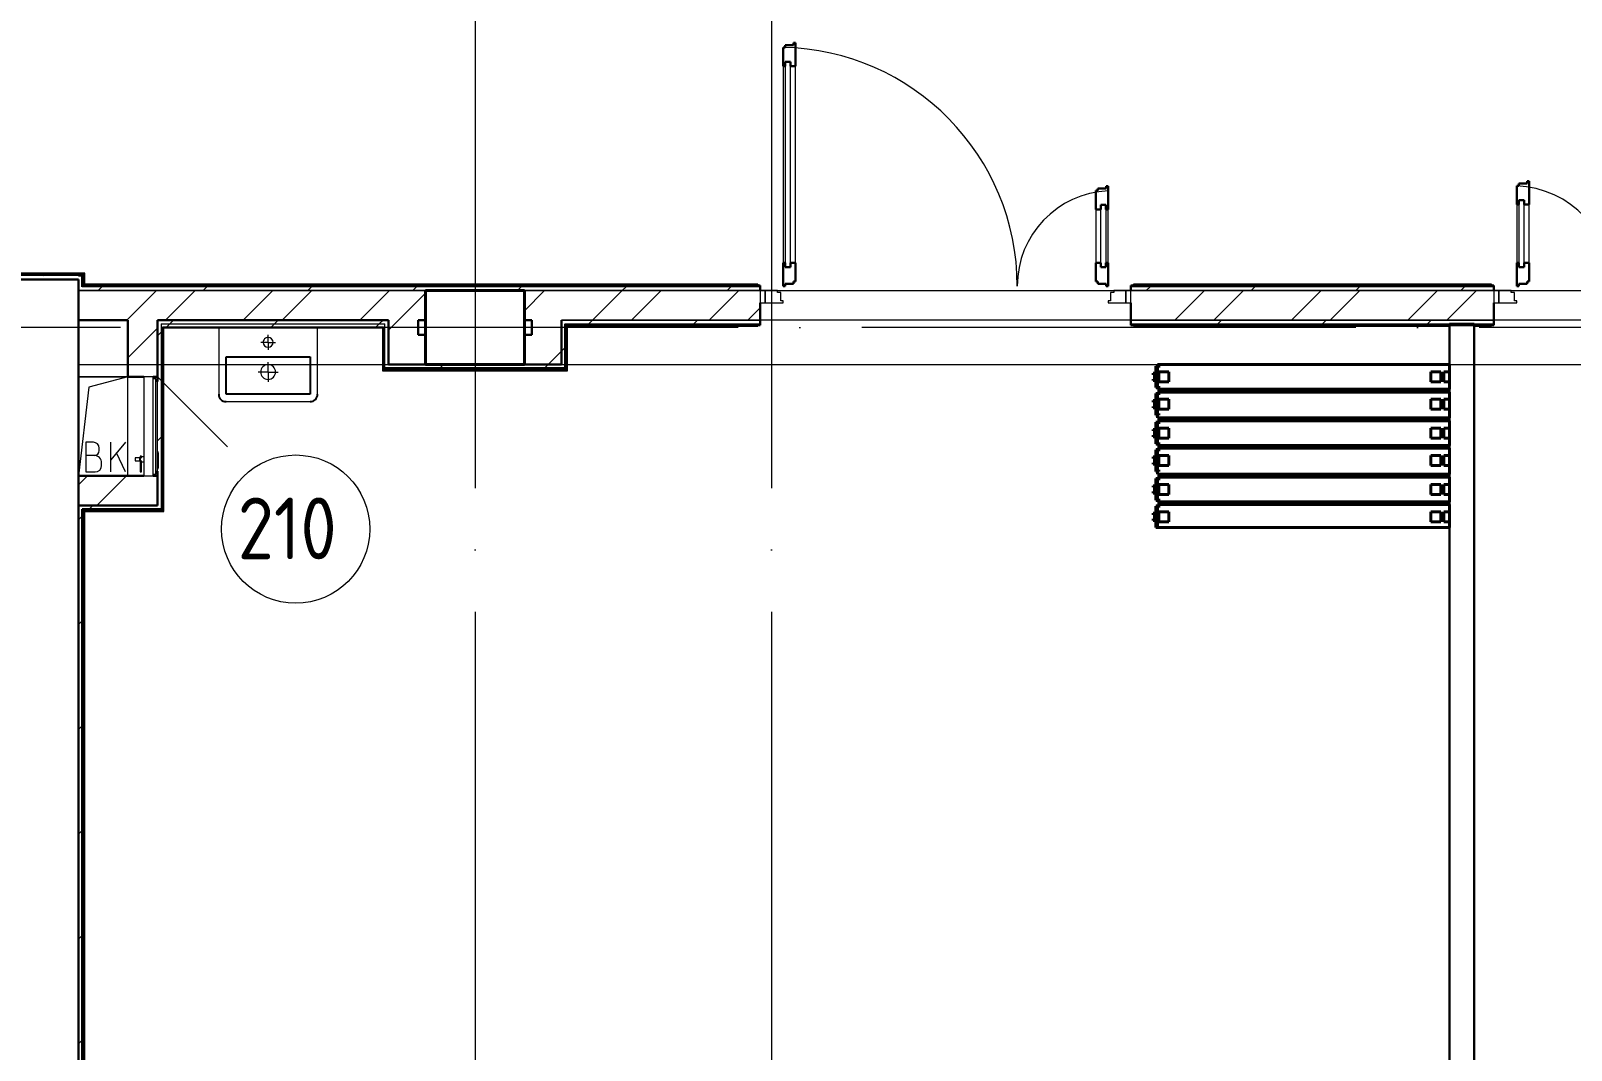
# Model space of a CAD drawing. Header units: millimetres. Extents: x -695119 to 412940, y -249585 to 622758.
# Drawn here: x 279193 to 285428, y 63537 to 67663 of the extents above; entities that cross this region are included whole.
import ezdxf

# ---------------------------------------------------------------- set-up
doc = ezdxf.new("R2010")
doc.units = ezdxf.units.MM
doc.linetypes.add('ADSK_Линия сетки', pattern=[25, 20, -2.5, 0, -2.5])
doc.linetypes.add('ADSK_Сверху', pattern=[450, 300, -150])
for name, color, linetype, lineweight in [('Двери', 8, 'Continuous', 9), ('Линии', 7, 'Continuous', 9), ('Марки помещений', 8, 'Continuous', 20), ('Несущие колонны', 252, 'Continuous', 18), ('Обобщенные модели', 8, 'Continuous', 18), ('Оборудование', 8, 'Continuous', 18), ('Ограждение', 8, 'Continuous', 9), ('Оси', 252, 'Continuous', 9), ('Перекрытие', 252, 'Continuous', 18), ('Стены внутренние', 252, 'Continuous', 18), ('Стены наружные', 252, 'Continuous', 18), ('Стены штриховка', 7, 'Continuous', 9)]:
    doc.layers.add(name, color=color, linetype=linetype, lineweight=lineweight)
doc.layers.add('Двери открывание', color=7, linetype='Continuous', lineweight=9, true_color=0xc0c0c0)
doc.layers.add('Узлы', color=7, linetype='Continuous')
doc.styles.add('GOST Common_2', font='', dxfattribs={"width": 0.9, "height": 250})
doc.styles.get('GOST Common_2').set_extended_font_data('GOST type B')

# ---------------------------------------------------------------- blocks, each defined once
blk = doc.blocks.new('план 2 этажа')
at = {"color": 251, "lineweight": 18, "true_color": 0x636466}
for p, q in [((279585.8, 66261.6), (279385.8, 66261.6)), ((279585.8, 66261.6), (279385.8, 66261.6)), ((279585.8, 66261.6), (279427.5, 66220.1)), ((279427.5, 66220.1), (279385.8, 65861.6)), ((279446, 65997.1), (279416, 65997.1)), ((279416, 65997.1), (279416, 65877.1)), ((279469.3, 65963.7), (279469.3, 65973.7)), ((279576, 65997.1), (279516, 65925.6)), ((279516, 65877.1), (279516, 65997.1)), ((279449.3, 65943.7), (279416, 65943.7)), ((279479.3, 65903.7), (279479.3, 65913.7)), ((279576, 65877.1), (279540, 65954.2)), ((279416, 65877.1), (279452.6, 65877.1))]:
    blk.add_line(p, q, dxfattribs=at)
for centre, radius, start, end in [((279446, 65973.7), 23.3, 0, 90), ((279449.3, 65963.7), 20, 270, 0), ((279449.3, 65913.7), 30, 0, 90), ((279452.6, 65903.7), 26.7, 270, 0)]:
    blk.add_arc(centre, radius, start, end, dxfattribs=at)
at = {"layer": 'Двери', "color": 251, "lineweight": 30, "true_color": 0x636466}
for p, q in [((282245.8, 67595.6), (282237.8, 67595.6)), ((282237.8, 67595.6), (282237.8, 67519.6)), ((282279.8, 67604.6), (282245.8, 67604.6)), ((282245.8, 67604.6), (282245.8, 67595.6)), ((282287.8, 67613.6), (282279.8, 67613.6)), ((282279.8, 67613.6), (282279.8, 67604.6)), ((282287.8, 67519.6), (282287.8, 67613.6)), ((282246.8, 67537.6), (282246.8, 67519.6)), ((282267.8, 67537.6), (282246.8, 67537.6)), ((282267.8, 67519.6), (282267.8, 67537.6)), ((282246.8, 67519.6), (282237.8, 67519.6)), ((282287.8, 67519.6), (282267.8, 67519.6)), ((285215.8, 67035.6), (285207.8, 67035.6)), ((285207.8, 67035.6), (285207.8, 66959.6)), ((285249.8, 67044.6), (285215.8, 67044.6)), ((285215.8, 67044.6), (285215.8, 67035.6)), ((285257.8, 67053.6), (285249.8, 67053.6)), ((285249.8, 67053.6), (285249.8, 67044.6)), ((285257.8, 66959.6), (285257.8, 67053.6)), ((283511.8, 67015.6), (283503.8, 67015.6)), ((283503.8, 67015.6), (283503.8, 66939.6)), ((283545.8, 67024.6), (283511.8, 67024.6)), ((283511.8, 67024.6), (283511.8, 67015.6)), ((283553.8, 67033.6), (283545.8, 67033.6)), ((283545.8, 67033.6), (283545.8, 67024.6)), ((283553.8, 66939.6), (283553.8, 67033.6)), ((285216.8, 66977.6), (285216.8, 66959.6)), ((285237.8, 66977.6), (285216.8, 66977.6)), ((285237.8, 66959.6), (285237.8, 66977.6)), ((283503.8, 66939.6), (283523.8, 66939.6)), ((283523.8, 66939.6), (283523.8, 66957.6)), ((283523.8, 66957.6), (283544.8, 66957.6)), ((283544.8, 66957.6), (283544.8, 66939.6)), ((283544.8, 66939.6), (283553.8, 66939.6)), ((285216.8, 66959.6), (285207.8, 66959.6)), ((285257.8, 66959.6), (285237.8, 66959.6)), ((282237.8, 66723.6), (282237.8, 66629.6)), ((282246.8, 66723.6), (282237.8, 66723.6)), ((282246.8, 66705.6), (282246.8, 66723.6)), ((282267.8, 66723.6), (282267.8, 66705.6)), ((282287.8, 66723.6), (282267.8, 66723.6)), ((282287.8, 66647.6), (282287.8, 66723.6)), ((283503.8, 66723.6), (283503.8, 66647.6)), ((283503.8, 66723.6), (283523.8, 66723.6)), ((283523.8, 66723.6), (283523.8, 66705.6)), ((283544.8, 66723.6), (283553.8, 66723.6)), ((283544.8, 66705.6), (283544.8, 66723.6)), ((283553.8, 66629.6), (283553.8, 66723.6)), ((285207.8, 66723.6), (285207.8, 66629.6)), ((285216.8, 66723.6), (285207.8, 66723.6)), ((285216.8, 66705.6), (285216.8, 66723.6)), ((285237.8, 66723.6), (285237.8, 66705.6)), ((285257.8, 66723.6), (285237.8, 66723.6)), ((285257.8, 66647.6), (285257.8, 66723.6)), ((282267.8, 66705.6), (282246.8, 66705.6)), ((283523.8, 66705.6), (283544.8, 66705.6)), ((285237.8, 66705.6), (285216.8, 66705.6)), ((282237.8, 66629.6), (282245.8, 66629.6)), ((282245.8, 66629.6), (282245.8, 66638.6)), ((282245.8, 66638.6), (282279.8, 66638.6)), ((282279.8, 66638.6), (282279.8, 66647.6)), ((282279.8, 66647.6), (282287.8, 66647.6)), ((283503.8, 66647.6), (283511.8, 66647.6)), ((283511.8, 66647.6), (283511.8, 66638.6)), ((283511.8, 66638.6), (283545.8, 66638.6)), ((283545.8, 66638.6), (283545.8, 66629.6)), ((283545.8, 66629.6), (283553.8, 66629.6)), ((285207.8, 66629.6), (285215.8, 66629.6)), ((285215.8, 66629.6), (285215.8, 66638.6)), ((285215.8, 66638.6), (285249.8, 66638.6)), ((285249.8, 66638.6), (285249.8, 66647.6)), ((285249.8, 66647.6), (285257.8, 66647.6))]:
    blk.add_line(p, q, dxfattribs=at)
at = {"layer": 'Двери', "color": 251, "true_color": 0x636466}
for p, q in [((282246.8, 67537.6), (282246.8, 66705.6)), ((282267.8, 67537.6), (282246.8, 67537.6)), ((282267.8, 66705.6), (282267.8, 67537.6)), ((282237.8, 67519.6), (282237.8, 66723.6)), ((282287.8, 66723.6), (282287.8, 67519.6)), ((285216.8, 66977.6), (285216.8, 66705.6)), ((285237.8, 66977.6), (285216.8, 66977.6)), ((285237.8, 66705.6), (285237.8, 66977.6)), ((283503.8, 66939.6), (283503.8, 66723.6)), ((283523.8, 66705.6), (283523.8, 66957.6)), ((283523.8, 66957.6), (283544.8, 66957.6)), ((283544.8, 66957.6), (283544.8, 66705.6)), ((283553.8, 66723.6), (283553.8, 66939.6)), ((285207.8, 66959.6), (285207.8, 66723.6)), ((285257.8, 66723.6), (285257.8, 66959.6)), ((282246.8, 66705.6), (282267.8, 66705.6)), ((283544.8, 66705.6), (283523.8, 66705.6)), ((285216.8, 66705.6), (285237.8, 66705.6)), ((282145.8, 66611.6), (282145.8, 66561.6)), ((282165.8, 66611.6), (282145.8, 66611.6)), ((282165.8, 66561.6), (282165.8, 66611.6)), ((282214.8, 66611.6), (282165.8, 66611.6)), ((282165.8, 66611.6), (282165.8, 66561.6)), ((282214.8, 66603.6), (282214.8, 66611.6)), ((282228.8, 66603.6), (282214.8, 66603.6)), ((282228.8, 66569.6), (282228.8, 66603.6)), ((283576.8, 66603.6), (283562.8, 66603.6)), ((283562.8, 66603.6), (283562.8, 66569.6)), ((283576.8, 66611.6), (283576.8, 66603.6)), ((283625.8, 66611.6), (283576.8, 66611.6)), ((283645.8, 66611.6), (283625.8, 66611.6)), ((283625.8, 66611.6), (283625.8, 66561.6)), ((283625.8, 66561.6), (283625.8, 66611.6)), ((283645.8, 66561.6), (283645.8, 66611.6)), ((285115.8, 66611.6), (285115.8, 66561.6)), ((285135.8, 66611.6), (285115.8, 66611.6)), ((285135.8, 66561.6), (285135.8, 66611.6)), ((285184.8, 66611.6), (285135.8, 66611.6)), ((285135.8, 66611.6), (285135.8, 66561.6)), ((285184.8, 66603.6), (285184.8, 66611.6)), ((285198.8, 66603.6), (285184.8, 66603.6)), ((285198.8, 66569.6), (285198.8, 66603.6)), ((282145.8, 66561.6), (282165.8, 66561.6)), ((282165.8, 66561.6), (282237.8, 66561.6)), ((282237.8, 66569.6), (282228.8, 66569.6)), ((282237.8, 66561.6), (282237.8, 66569.6)), ((283562.8, 66569.6), (283553.8, 66569.6)), ((283553.8, 66569.6), (283553.8, 66561.6)), ((283553.8, 66561.6), (283625.8, 66561.6)), ((283625.8, 66561.6), (283645.8, 66561.6)), ((285115.8, 66561.6), (285135.8, 66561.6)), ((285135.8, 66561.6), (285207.8, 66561.6)), ((285207.8, 66569.6), (285198.8, 66569.6)), ((285207.8, 66561.6), (285207.8, 66569.6))]:
    blk.add_line(p, q, dxfattribs=at)
at = {"layer": 'Двери открывание', "color": 251, "true_color": 0x636466}
for centre, radius, start, end in [((282219.8, 66629.6), 966, 0, 88.93231), ((285189.8, 66629.6), 406, 0, 87.45896), ((283571.8, 66629.6), 386, 92.67279, 180)]:
    blk.add_arc(centre, radius, start, end, dxfattribs=at)
at = {"layer": 'Линии', "color": 251, "linetype": 'ADSK_Сверху', "ltscale": 100, "true_color": 0x636466}
for p, q in [((279385.8, 66611.6), (312595.8, 66611.6)), ((279385.8, 66311.6), (312595.8, 66311.6))]:
    blk.add_line(p, q, dxfattribs=at)
at = {"layer": 'Марки помещений', "color": 251, "true_color": 0x636466}
blk.add_circle((280264.9, 65645.8), 300, dxfattribs=at)
at = {"layer": 'Несущие колонны', "color": 251, "lineweight": 40, "true_color": 0x636466}
for p, q in [((280790.8, 66611.6), (281190.8, 66611.6)), ((280790.8, 66311.6), (280790.8, 66611.6)), ((281190.8, 66611.6), (280790.8, 66611.6)), ((281190.8, 66611.6), (281190.8, 66311.6)), ((280790.8, 66491.6), (280790.8, 66311.6)), ((281190.8, 66311.6), (281190.8, 66491.6)), ((281190.8, 66311.6), (280790.8, 66311.6)), ((280790.8, 66311.6), (281190.8, 66311.6))]:
    blk.add_line(p, q, dxfattribs=at)
at = {"layer": 'Несущие колонны', "color": 251, "true_color": 0x636466}
for p, q in [((280790.8, 66611.6), (280790.8, 66491.6)), ((281190.8, 66491.6), (281190.8, 66611.6))]:
    blk.add_line(p, q, dxfattribs=at)
at = {"layer": 'Обобщенные модели', "color": 251, "lineweight": 40, "true_color": 0x636466}
for p, q in [((283747.5, 66305.8), (283747.5, 66276.6)), ((283759.2, 66305.8), (283747.5, 66305.8)), ((284935.8, 66311.6), (283753.3, 66311.6)), ((283753.3, 66311.6), (283753.3, 66212.3)), ((283753.3, 66224), (283753.3, 66300)), ((283753.3, 66300), (283759.2, 66300)), ((283759.2, 66300), (283759.2, 66305.8)), ((284935.8, 66212.3), (284935.8, 66311.6)), ((283747.5, 66276.6), (283735.8, 66276.6)), ((283735.8, 66276.6), (283735.8, 66270.7)), ((283735.8, 66270.7), (283741.7, 66270.7)), ((283741.7, 66253.2), (283735.8, 66253.2)), ((283735.8, 66253.2), (283735.8, 66247.4)), ((283735.8, 66247.4), (283747.5, 66247.4)), ((283741.7, 66270.7), (283741.7, 66253.2)), ((283747.5, 66247.4), (283747.5, 66218.2)), ((283759.2, 66224), (283753.3, 66224)), ((283759.2, 66282.4), (283759.2, 66241.5)), ((283800.1, 66282.4), (283759.2, 66282.4)), ((283759.2, 66241.5), (283800.1, 66241.5)), ((283759.2, 66218.2), (283759.2, 66224)), ((283800.1, 66241.5), (283800.1, 66282.4)), ((284859.9, 66282.4), (284859.9, 66241.5)), ((284900.8, 66282.4), (284859.9, 66282.4)), ((284859.9, 66241.5), (284900.8, 66241.5)), ((284900.8, 66241.5), (284900.8, 66282.4)), ((284935.8, 66282.4), (284912.4, 66282.4)), ((284912.4, 66282.4), (284912.4, 66241.5)), ((284912.4, 66241.5), (284935.8, 66241.5)), ((284935.8, 66241.5), (284935.8, 66282.4)), ((283747.5, 66165.6), (283735.8, 66165.6)), ((283735.8, 66165.6), (283735.8, 66159.8)), ((283747.5, 66218.2), (283759.2, 66218.2)), ((283747.5, 66194.8), (283747.5, 66165.6)), ((283759.2, 66194.8), (283747.5, 66194.8)), ((283753.3, 66212.3), (284935.8, 66212.3)), ((284935.8, 66200.6), (283753.3, 66200.6)), ((283753.3, 66200.6), (283753.3, 66095.5)), ((283753.3, 66113), (283753.3, 66189)), ((283753.3, 66189), (283759.2, 66189)), ((283759.2, 66189), (283759.2, 66194.8)), ((283759.2, 66171.4), (283759.2, 66130.6)), ((283800.1, 66171.4), (283759.2, 66171.4)), ((283800.1, 66130.6), (283800.1, 66171.4)), ((284859.9, 66171.4), (284859.9, 66130.6)), ((284900.8, 66171.4), (284859.9, 66171.4)), ((284900.8, 66130.6), (284900.8, 66171.4)), ((284935.8, 66171.4), (284912.4, 66171.4)), ((284912.4, 66171.4), (284912.4, 66130.6)), ((284935.8, 66095.5), (284935.8, 66200.6)), ((284935.8, 66130.6), (284935.8, 66171.4)), ((283735.8, 66159.8), (283741.7, 66159.8)), ((283741.7, 66142.2), (283735.8, 66142.2)), ((283735.8, 66142.2), (283735.8, 66136.4)), ((283735.8, 66136.4), (283747.5, 66136.4)), ((283741.7, 66159.8), (283741.7, 66142.2)), ((283747.5, 66136.4), (283747.5, 66107.2)), ((283747.5, 66107.2), (283759.2, 66107.2)), ((283759.2, 66113), (283753.3, 66113)), ((283759.2, 66130.6), (283800.1, 66130.6)), ((283759.2, 66107.2), (283759.2, 66113)), ((284859.9, 66130.6), (284900.8, 66130.6)), ((284912.4, 66130.6), (284935.8, 66130.6)), ((283747.5, 66048.8), (283735.8, 66048.8)), ((283735.8, 66048.8), (283735.8, 66042.9)), ((283735.8, 66042.9), (283741.7, 66042.9)), ((283741.7, 66042.9), (283741.7, 66025.4)), ((283747.5, 66078), (283747.5, 66048.8)), ((283759.2, 66078), (283747.5, 66078)), ((283753.3, 66095.5), (284935.8, 66095.5)), ((284935.8, 66083.8), (283753.3, 66083.8)), ((283753.3, 66083.8), (283753.3, 65984.5)), ((283753.3, 65996.2), (283753.3, 66072.1)), ((283753.3, 66072.1), (283759.2, 66072.1)), ((283759.2, 66072.1), (283759.2, 66078)), ((283759.2, 66054.6), (283759.2, 66013.7)), ((283800.1, 66054.6), (283759.2, 66054.6)), ((283800.1, 66013.7), (283800.1, 66054.6)), ((284859.9, 66054.6), (284859.9, 66013.7)), ((284900.8, 66054.6), (284859.9, 66054.6)), ((284900.8, 66013.7), (284900.8, 66054.6)), ((284935.8, 66054.6), (284912.4, 66054.6)), ((284912.4, 66054.6), (284912.4, 66013.7)), ((284935.8, 65984.5), (284935.8, 66083.8)), ((284935.8, 66013.7), (284935.8, 66054.6)), ((283741.7, 66025.4), (283735.8, 66025.4)), ((283735.8, 66025.4), (283735.8, 66019.6)), ((283735.8, 66019.6), (283747.5, 66019.6)), ((283747.5, 66019.6), (283747.5, 65990.4)), ((283747.5, 65990.4), (283759.2, 65990.4)), ((283759.2, 65996.2), (283753.3, 65996.2)), ((283753.3, 65984.5), (284935.8, 65984.5)), ((283759.2, 66013.7), (283800.1, 66013.7)), ((283759.2, 65990.4), (283759.2, 65996.2)), ((284859.9, 66013.7), (284900.8, 66013.7)), ((284912.4, 66013.7), (284935.8, 66013.7)), ((283747.5, 65937.8), (283735.8, 65937.8)), ((283735.8, 65937.8), (283735.8, 65931.9)), ((283735.8, 65931.9), (283741.7, 65931.9)), ((283741.7, 65914.4), (283735.8, 65914.4)), ((283735.8, 65914.4), (283735.8, 65908.6)), ((283741.7, 65931.9), (283741.7, 65914.4)), ((283747.5, 65967), (283747.5, 65937.8)), ((283759.2, 65967), (283747.5, 65967)), ((284935.8, 65972.8), (283753.3, 65972.8)), ((283753.3, 65972.8), (283753.3, 65867.7)), ((283753.3, 65885.2), (283753.3, 65961.1)), ((283753.3, 65961.1), (283759.2, 65961.1)), ((283759.2, 65961.1), (283759.2, 65967)), ((283759.2, 65943.6), (283759.2, 65902.7)), ((283800.1, 65943.6), (283759.2, 65943.6)), ((283800.1, 65902.7), (283800.1, 65943.6)), ((284859.9, 65943.6), (284859.9, 65902.7)), ((284900.8, 65943.6), (284859.9, 65943.6)), ((284900.8, 65902.7), (284900.8, 65943.6)), ((284935.8, 65943.6), (284912.4, 65943.6)), ((284912.4, 65943.6), (284912.4, 65902.7)), ((284935.8, 65867.7), (284935.8, 65972.8)), ((284935.8, 65902.7), (284935.8, 65943.6)), ((283735.8, 65908.6), (283747.5, 65908.6)), ((283747.5, 65908.6), (283747.5, 65879.4)), ((283747.5, 65879.4), (283759.2, 65879.4)), ((283747.5, 65850.2), (283747.5, 65821)), ((283759.2, 65850.2), (283747.5, 65850.2)), ((283759.2, 65885.2), (283753.3, 65885.2)), ((283753.3, 65867.7), (284935.8, 65867.7)), ((284935.8, 65856), (283753.3, 65856)), ((283753.3, 65856), (283753.3, 65756.7)), ((283759.2, 65902.7), (283800.1, 65902.7)), ((283759.2, 65879.4), (283759.2, 65885.2)), ((283759.2, 65844.3), (283759.2, 65850.2)), ((284859.9, 65902.7), (284900.8, 65902.7)), ((284912.4, 65902.7), (284935.8, 65902.7)), ((284935.8, 65756.7), (284935.8, 65856)), ((283747.5, 65821), (283735.8, 65821)), ((283735.8, 65821), (283735.8, 65815.1)), ((283735.8, 65815.1), (283741.7, 65815.1)), ((283741.7, 65797.6), (283735.8, 65797.6)), ((283735.8, 65797.6), (283735.8, 65791.7)), ((283735.8, 65791.7), (283747.5, 65791.7)), ((283741.7, 65815.1), (283741.7, 65797.6)), ((283747.5, 65791.7), (283747.5, 65762.5)), ((283753.3, 65768.4), (283753.3, 65844.3)), ((283753.3, 65844.3), (283759.2, 65844.3)), ((283759.2, 65826.8), (283759.2, 65785.9)), ((283800.1, 65826.8), (283759.2, 65826.8)), ((283800.1, 65785.9), (283800.1, 65826.8)), ((284859.9, 65826.8), (284859.9, 65785.9)), ((284900.8, 65826.8), (284859.9, 65826.8)), ((284900.8, 65785.9), (284900.8, 65826.8)), ((284935.8, 65826.8), (284912.4, 65826.8)), ((284912.4, 65826.8), (284912.4, 65785.9)), ((284935.8, 65785.9), (284935.8, 65826.8)), ((283747.5, 65762.5), (283759.2, 65762.5)), ((283747.5, 65739.2), (283747.5, 65710)), ((283759.2, 65739.2), (283747.5, 65739.2)), ((283759.2, 65768.4), (283753.3, 65768.4)), ((283753.3, 65756.7), (284935.8, 65756.7)), ((284935.8, 65745), (283753.3, 65745)), ((283753.3, 65745), (283753.3, 65651.6)), ((283753.3, 65657.4), (283753.3, 65733.3)), ((283753.3, 65733.3), (283759.2, 65733.3)), ((283759.2, 65785.9), (283800.1, 65785.9)), ((283759.2, 65762.5), (283759.2, 65768.4)), ((283759.2, 65733.3), (283759.2, 65739.2)), ((284859.9, 65785.9), (284900.8, 65785.9)), ((284912.4, 65785.9), (284935.8, 65785.9)), ((284935.8, 65651.6), (284935.8, 65745)), ((283747.5, 65710), (283735.8, 65710)), ((283735.8, 65710), (283735.8, 65704.1)), ((283735.8, 65704.1), (283741.7, 65704.1)), ((283741.7, 65686.6), (283735.8, 65686.6)), ((283735.8, 65686.6), (283735.8, 65680.8)), ((283735.8, 65680.8), (283747.5, 65680.8)), ((283741.7, 65704.1), (283741.7, 65686.6)), ((283747.5, 65680.8), (283747.5, 65651.6)), ((283759.2, 65715.8), (283759.2, 65674.9)), ((283800.1, 65715.8), (283759.2, 65715.8)), ((283759.2, 65674.9), (283800.1, 65674.9)), ((283800.1, 65674.9), (283800.1, 65715.8)), ((284859.9, 65715.8), (284859.9, 65674.9)), ((284900.8, 65715.8), (284859.9, 65715.8)), ((284859.9, 65674.9), (284900.8, 65674.9)), ((284900.8, 65674.9), (284900.8, 65715.8)), ((284935.8, 65715.8), (284912.4, 65715.8)), ((284912.4, 65715.8), (284912.4, 65674.9)), ((284912.4, 65674.9), (284935.8, 65674.9)), ((284935.8, 65674.9), (284935.8, 65715.8)), ((283747.5, 65651.6), (283759.2, 65651.6)), ((283759.2, 65657.4), (283753.3, 65657.4)), ((283753.3, 65651.6), (284935.8, 65651.6)), ((283759.2, 65651.6), (283759.2, 65657.4))]:
    blk.add_line(p, q, dxfattribs=at)
at = {"layer": 'Оборудование', "color": 251, "true_color": 0x636466}
for p, q in [((279687.2, 66261.6), (279650.8, 66261.6)), ((279650.8, 66261.6), (279650.8, 65861.6)), ((279688.1, 65862.5), (279688.1, 66260.7)), ((279697.9, 66254.6), (279688.1, 66254.6)), ((279698.8, 65869.6), (279698.8, 66253.7)), ((279705.8, 66242.6), (279700.3, 66242.6)), ((279705.8, 66261.6), (279988.7, 65978.8)), ((279705.8, 65880.6), (279705.8, 66242.6)), ((279633, 65934.3), (279615.5, 65934.3)), ((279615.5, 65934.3), (279615.5, 65922)), ((279615.5, 65922), (279633, 65922)), ((279634.9, 65936.2), (279633, 65934.3)), ((279633, 65934.3), (279633, 65922)), ((279633, 65922), (279634.9, 65920.1)), ((279650.8, 65937.8), (279634.9, 65937.8)), ((279634.9, 65937.8), (279634.9, 65918.5)), ((279634.9, 65918.5), (279650.8, 65918.5)), ((279640.4, 65941.2), (279635.4, 65941.2)), ((279635.4, 65941.2), (279635.4, 65933)), ((279635.4, 65923.3), (279635.4, 65877.5)), ((279640.4, 65933), (279640.4, 65941.2)), ((279640.4, 65877.5), (279640.4, 65923.3)), ((279707.8, 65958.1), (279705.8, 65958.1)), ((279707.8, 65954.1), (279707.8, 65958.1)), ((279707.8, 65954.1), (279707.8, 65893.6)), ((279635.4, 65877.5), (279640.4, 65877.5)), ((279650.8, 65861.6), (279687.2, 65861.6)), ((279688.1, 65868.6), (279697.9, 65868.6)), ((279700.3, 65880.6), (279705.8, 65880.6)), ((279705.8, 65889.6), (279707.8, 65889.6)), ((279707.8, 65889.6), (279707.8, 65893.6))]:
    blk.add_line(p, q, dxfattribs=at)
for points, knots in [([(279688.1, 66260.7), (279688.1, 66260.8), (279688.1, 66260.9), (279688, 66261.1), (279687.9, 66261.3), (279687.8, 66261.4), (279687.6, 66261.5), (279687.4, 66261.6), (279687.3, 66261.6), (279687.2, 66261.6)], [-1, -1, -1, -1, -0.833333, -0.75, -0.583333, -0.458333, -0.333333, -0.166667, 0, 0, 0, 0]), ([(279698.8, 66253.7), (279698.8, 66253.8), (279698.8, 66253.9), (279698.7, 66254), (279698.7, 66254.2), (279698.6, 66254.3), (279698.5, 66254.4), (279698.3, 66254.5), (279698.1, 66254.6), (279697.9, 66254.6), (279697.9, 66254.6)], [-1, -1, -1, -1, -0.833333, -0.75, -0.666667, -0.583333, -0.458333, -0.333333, -0.166667, 0, 0, 0, 0]), ([(279700.3, 66242.6), (279700.2, 66242.6), (279700, 66242.7), (279699.8, 66242.7), (279699.6, 66242.8), (279699.4, 66242.9), (279699.3, 66243.1), (279699.1, 66243.2), (279699, 66243.4), (279698.9, 66243.6), (279698.8, 66243.8), (279698.8, 66244), (279698.8, 66244.2)], [-1, -1, -1, -1, -0.833333, -0.75, -0.666667, -0.583333, -0.5, -0.416667, -0.333333, -0.25, -0.166667, 0, 0, 0, 0]), ([(279687.2, 65861.6), (279687.3, 65861.6), (279687.4, 65861.7), (279687.6, 65861.7), (279687.8, 65861.9), (279687.9, 65862), (279688, 65862.1), (279688.1, 65862.3), (279688.1, 65862.5), (279688.1, 65862.5)], [0, 0, 0, 0, 0.166667, 0.333333, 0.458333, 0.583333, 0.708333, 0.833333, 1, 1, 1, 1]), ([(279697.9, 65868.6), (279697.9, 65868.6), (279698.1, 65868.7), (279698.3, 65868.7), (279698.5, 65868.9), (279698.6, 65869), (279698.7, 65869.1), (279698.7, 65869.2), (279698.8, 65869.4), (279698.8, 65869.5), (279698.8, 65869.6)], [0, 0, 0, 0, 0.166667, 0.333333, 0.458333, 0.583333, 0.666667, 0.75, 0.833333, 1, 1, 1, 1]), ([(279698.8, 65879.1), (279698.8, 65879.2), (279698.8, 65879.4), (279698.9, 65879.7), (279699, 65879.9), (279699.1, 65880), (279699.3, 65880.2), (279699.4, 65880.3), (279699.6, 65880.4), (279699.8, 65880.5), (279700, 65880.6), (279700.2, 65880.6), (279700.3, 65880.6)], [0, 0, 0, 0, 0.166667, 0.25, 0.333333, 0.416667, 0.5, 0.583333, 0.666667, 0.75, 0.833333, 1, 1, 1, 1])]:
    blk.add_open_spline(points, degree=3, knots=knots, dxfattribs=at)
at = {"layer": 'Ограждение', "color": 251, "true_color": 0x636466}
for p, q in [((279410.8, 66681.6), (273175.8, 66681.6)), ((279410.8, 66681.6), (279405.8, 66676.6)), ((279410.8, 66636.6), (279410.8, 66681.6)), ((279410.8, 66636.6), (279405.8, 66631.6)), ((282135.8, 66636.6), (279410.8, 66636.6)), ((282135.8, 66636.6), (282135.8, 66631.6)), ((283655.8, 66631.6), (283655.8, 66636.6)), ((285105.8, 66636.6), (283655.8, 66636.6)), ((285105.8, 66636.6), (285105.8, 66631.6)), ((279730.8, 65716.6), (279730.8, 66461.6)), ((280615.8, 66461.7), (280615.8, 66286.6)), ((281365.8, 66466.6), (281360.8, 66471.6)), ((281365.8, 66286.6), (281365.8, 66466.6)), ((281365.8, 66466.6), (282135.8, 66466.6)), ((282135.8, 66471.6), (282135.8, 66466.6)), ((283655.8, 66466.6), (283655.8, 66471.7)), ((283655.8, 66466.6), (284935.8, 66466.6)), ((285035.8, 66466.6), (285105.8, 66466.6)), ((285105.8, 66471.6), (285105.8, 66466.6)), ((280620.8, 66291.6), (280615.8, 66286.6)), ((280615.8, 66286.6), (281365.8, 66286.6)), ((281365.8, 66286.6), (281360.8, 66291.6)), ((279410.8, 65716.6), (279405.8, 65721.6)), ((279410.8, 60496.6), (279410.8, 65716.6)), ((279410.8, 65716.6), (279730.8, 65716.6)), ((279730.8, 65716.6), (279725.8, 65721.6))]:
    blk.add_line(p, q, dxfattribs=at)
at = {"layer": 'Оси', "color": 251, "linetype": 'ADSK_Линия сетки', "ltscale": 100, "true_color": 0x636466}
for p, q in [((280990.8, 77811.6), (280990.8, 46685.5)), ((282190.8, 77811.6), (282190.8, 46685.5)), ((332058.1, 66461.6), (255080.8, 66461.6))]:
    blk.add_line(p, q, dxfattribs=at)
at = {"layer": 'Перекрытие', "color": 251, "ltscale": 100, "true_color": 0x636466}
for p, q in [((283645.8, 66491.6), (282145.8, 66491.6)), ((286615.8, 66491.6), (285115.8, 66491.6)), ((279385.8, 66261.6), (279585.8, 66261.6))]:
    blk.add_line(p, q, dxfattribs=at)
at = {"layer": 'Стены внутренние', "color": 251, "lineweight": 30, "true_color": 0x636466}
for p, q in [((279385.8, 66656.6), (278995.8, 66656.6)), ((279385.8, 65861.6), (279385.8, 66626.6))]:
    blk.add_line(p, q, dxfattribs=at)
at = {"layer": 'Стены наружные', "color": 251, "lineweight": 30, "true_color": 0x636466}
for p, q in [((279405.8, 66676.6), (273165.8, 66676.6)), ((279400.8, 66671.6), (279385.8, 66671.6)), ((279400.8, 66626.6), (279400.8, 66671.6)), ((279405.8, 66631.6), (279405.8, 66676.6)), ((279385.8, 66656.6), (279385.8, 66626.6)), ((282145.8, 66631.6), (279405.8, 66631.6)), ((280790.8, 66611.6), (281190.8, 66611.6)), ((282145.8, 66611.6), (282145.8, 66631.6)), ((283645.8, 66631.6), (283645.8, 66611.6)), ((285115.8, 66631.6), (283645.8, 66631.6)), ((285115.8, 66611.6), (285115.8, 66631.6)), ((282145.8, 66471.6), (282145.8, 66561.6)), ((283645.8, 66561.6), (283645.8, 66471.6)), ((285115.8, 66471.6), (285115.8, 66561.6)), ((279385.8, 66491.6), (279585.8, 66491.6)), ((279585.8, 66491.6), (279585.8, 66261.6)), ((279705.8, 66491.6), (280640.8, 66491.6)), ((280640.8, 66491.6), (279705.8, 66491.6)), ((279705.8, 66491.6), (279705.8, 66242.6)), ((280640.8, 66311.6), (280640.8, 66491.6)), ((280760.8, 66491.6), (280790.8, 66491.6)), ((280760.8, 66431.6), (280760.8, 66491.6)), ((281190.8, 66491.6), (281220.8, 66491.6)), ((281220.8, 66491.6), (281220.8, 66431.6)), ((281340.8, 66491.6), (281340.8, 66311.6)), ((281355.8, 66296.6), (281355.8, 66476.6)), ((284935.8, 66476.6), (284935.8, 60311.6)), ((285035.8, 66476.6), (284935.8, 66476.6)), ((285035.8, 60311.6), (285035.8, 66476.6)), ((279725.8, 66461.6), (280620.8, 66461.6)), ((279725.8, 65721.6), (279725.8, 66461.6)), ((280620.8, 66461.6), (280620.8, 66291.6)), ((280790.8, 66431.6), (280760.8, 66431.6)), ((280790.8, 66311.6), (280790.8, 66431.6)), ((281220.8, 66431.6), (281190.8, 66431.6)), ((281190.8, 66431.6), (281190.8, 66311.6)), ((281360.8, 66471.6), (282145.8, 66471.6)), ((281360.8, 66291.6), (281360.8, 66471.6)), ((283645.8, 66471.6), (285115.8, 66471.6)), ((280620.8, 66291.6), (281360.8, 66291.6)), ((280625.8, 66296.6), (281355.8, 66296.6)), ((280640.8, 66311.6), (281190.8, 66311.6)), ((281190.8, 66311.6), (281340.8, 66311.6)), ((279585.8, 66261.6), (279650.8, 66261.6)), ((279687.4, 66261.6), (279705.8, 66261.6)), ((279650.8, 65861.6), (279385.8, 65861.6)), ((279385.8, 65861.6), (279385.8, 60411.6)), ((279705.8, 65861.6), (279687.4, 65861.6)), ((279705.8, 65880.6), (279705.8, 65741.6)), ((279385.8, 65741.6), (279705.8, 65741.6)), ((279400.8, 60491.6), (279400.8, 65726.6)), ((279400.8, 65726.6), (279720.8, 65726.6)), ((279405.8, 60496.6), (279405.8, 65721.6)), ((279405.8, 65721.6), (279725.8, 65721.6))]:
    blk.add_line(p, q, dxfattribs=at)
at = {"layer": 'Стены наружные', "color": 251, "linetype": 'Continuous', "lineweight": 9, "true_color": 0x636466}
for p, q in [((279242.9, 66671.6), (279247.9, 66676.6)), ((279313.6, 66671.6), (279318.6, 66676.6)), ((279384.3, 66671.6), (279389.3, 66676.6)), ((279385.8, 66610.6), (279386.9, 66611.6)), ((279410, 66626.6), (279415, 66631.6)), ((279465.7, 66611.6), (279480.7, 66626.6)), ((279480.7, 66626.6), (279485.7, 66631.6)), ((279551.4, 66626.6), (279556.4, 66631.6)), ((279581.2, 66491.6), (279701.2, 66611.6)), ((279622.2, 66626.6), (279627.2, 66631.6)), ((279692.9, 66626.6), (279697.9, 66631.6)), ((279738.4, 66491.6), (279858.4, 66611.6)), ((279763.6, 66626.6), (279768.6, 66631.6)), ((279834.3, 66626.6), (279839.3, 66631.6)), ((279890, 66611.6), (279905, 66626.6)), ((279905, 66626.6), (279910, 66631.6)), ((279975.7, 66626.6), (279980.7, 66631.6)), ((280046.4, 66626.6), (280051.4, 66631.6)), ((280052.7, 66491.6), (280172.7, 66611.6)), ((280117.1, 66626.6), (280122.1, 66631.6)), ((280187.8, 66626.6), (280192.8, 66631.6)), ((280209.8, 66491.6), (280329.8, 66611.6)), ((280258.6, 66626.6), (280263.6, 66631.6)), ((280314.3, 66611.6), (280329.3, 66626.6)), ((280329.3, 66626.6), (280334.3, 66631.6)), ((280400, 66626.6), (280405, 66631.6)), ((280470.7, 66626.6), (280475.7, 66631.6)), ((280524.1, 66491.6), (280644.1, 66611.6)), ((280541.4, 66626.6), (280546.4, 66631.6)), ((280612.1, 66626.6), (280617.1, 66631.6)), ((280681.3, 66491.6), (280790.8, 66601.2)), ((280682.8, 66626.6), (280687.8, 66631.6)), ((280738.5, 66611.6), (280753.5, 66626.6)), ((280753.5, 66626.6), (280758.5, 66631.6)), ((280824.2, 66626.6), (280829.2, 66631.6)), ((280895, 66626.6), (280900, 66631.6)), ((280965.7, 66626.6), (280970.7, 66631.6)), ((281036.4, 66626.6), (281041.4, 66631.6)), ((281107.1, 66626.6), (281112.1, 66631.6)), ((281162.8, 66611.6), (281177.8, 66626.6)), ((281177.8, 66626.6), (281182.8, 66631.6)), ((281190.8, 66529.7), (281272.7, 66611.6)), ((281248.5, 66626.6), (281253.5, 66631.6)), ((281319.2, 66626.6), (281324.2, 66631.6)), ((281389.9, 66626.6), (281394.9, 66631.6)), ((281460.6, 66626.6), (281465.6, 66631.6)), ((281467.1, 66491.6), (281587.1, 66611.6)), ((281531.3, 66626.6), (281536.3, 66631.6)), ((281587.1, 66611.6), (281602.1, 66626.6)), ((281602.1, 66626.6), (281607.1, 66631.6)), ((281624.2, 66491.6), (281744.2, 66611.6)), ((281672.8, 66626.6), (281677.8, 66631.6)), ((281743.5, 66626.6), (281748.5, 66631.6)), ((281814.2, 66626.6), (281819.2, 66631.6)), ((281884.9, 66626.6), (281889.9, 66631.6)), ((281938.5, 66491.6), (282058.5, 66611.6)), ((281955.6, 66626.6), (281960.6, 66631.6)), ((282011.3, 66611.6), (282026.3, 66626.6)), ((282026.3, 66626.6), (282031.3, 66631.6)), ((282097, 66626.6), (282102, 66631.6)), ((283652.7, 66626.6), (283657.7, 66631.6)), ((283708.4, 66611.6), (283723.4, 66626.6)), ((283723.4, 66626.6), (283728.4, 66631.6)), ((283794.1, 66626.6), (283799.1, 66631.6)), ((283824.4, 66491.6), (283944.4, 66611.6)), ((283864.8, 66626.6), (283869.8, 66631.6)), ((283935.5, 66626.6), (283940.5, 66631.6)), ((283981.5, 66491.6), (284101.5, 66611.6)), ((284006.2, 66626.6), (284011.2, 66631.6)), ((284076.9, 66626.6), (284081.9, 66631.6)), ((284132.6, 66611.6), (284147.6, 66626.6)), ((284147.6, 66626.6), (284152.6, 66631.6)), ((284218.4, 66626.6), (284223.4, 66631.6)), ((284289.1, 66626.6), (284294.1, 66631.6)), ((284295.8, 66491.6), (284415.8, 66611.6)), ((284359.8, 66626.6), (284364.8, 66631.6)), ((284430.5, 66626.6), (284435.5, 66631.6)), ((284453, 66491.6), (284573, 66611.6)), ((284501.2, 66626.6), (284506.2, 66631.6)), ((284556.9, 66611.6), (284571.9, 66626.6)), ((284571.9, 66626.6), (284576.9, 66631.6)), ((284642.6, 66626.6), (284647.6, 66631.6)), ((284713.3, 66626.6), (284718.3, 66631.6)), ((284767.3, 66491.6), (284887.3, 66611.6)), ((284784, 66626.6), (284789, 66631.6)), ((284854.8, 66626.6), (284859.8, 66631.6)), ((284924.5, 66491.6), (285044.5, 66611.6)), ((284925.5, 66626.6), (284930.5, 66631.6)), ((284981.2, 66611.6), (284996.2, 66626.6)), ((284996.2, 66626.6), (285001.2, 66631.6)), ((285066.9, 66626.6), (285071.9, 66631.6)), ((282095.7, 66491.6), (282145.8, 66541.8)), ((279740, 66461.6), (279755, 66476.6)), ((279755, 66476.6), (279770, 66491.6)), ((280164.3, 66461.6), (280179.3, 66476.6)), ((280179.3, 66476.6), (280194.3, 66491.6)), ((280588.5, 66461.6), (280603.5, 66476.6)), ((280603.5, 66476.6), (280618.5, 66491.6)), ((280640.8, 66451.2), (280681.3, 66491.6)), ((281376.3, 66471.6), (281381.3, 66476.6)), ((281447.1, 66471.6), (281452.1, 66476.6)), ((281452.1, 66476.6), (281467.1, 66491.6)), ((281517.8, 66471.6), (281522.8, 66476.6)), ((281588.5, 66471.6), (281593.5, 66476.6)), ((281659.2, 66471.6), (281664.2, 66476.6)), ((281729.9, 66471.6), (281734.9, 66476.6)), ((281800.6, 66471.6), (281805.6, 66476.6)), ((281871.3, 66471.6), (281876.3, 66476.6)), ((281876.3, 66476.6), (281891.3, 66491.6)), ((281942, 66471.6), (281947, 66476.6)), ((282012.7, 66471.6), (282017.7, 66476.6)), ((282083.5, 66471.6), (282088.5, 66476.6)), ((283709.8, 66471.6), (283714.8, 66476.6)), ((283780.5, 66471.6), (283785.5, 66476.6)), ((283851.2, 66471.6), (283856.2, 66476.6)), ((283921.9, 66471.6), (283926.9, 66476.6)), ((283992.6, 66471.6), (283997.6, 66476.6)), ((283997.6, 66476.6), (284012.6, 66491.6)), ((284063.4, 66471.6), (284068.4, 66476.6)), ((284134.1, 66471.6), (284139.1, 66476.6)), ((284204.8, 66471.6), (284209.8, 66476.6)), ((284275.5, 66471.6), (284280.5, 66476.6)), ((284346.2, 66471.6), (284351.2, 66476.6)), ((284416.9, 66471.6), (284421.9, 66476.6)), ((284421.9, 66476.6), (284436.9, 66491.6)), ((284487.6, 66471.6), (284492.6, 66476.6)), ((284558.3, 66471.6), (284563.3, 66476.6)), ((284629, 66471.6), (284634, 66476.6)), ((284699.8, 66471.6), (284704.8, 66476.6)), ((284770.5, 66471.6), (284775.5, 66476.6)), ((284841.2, 66471.6), (284846.2, 66476.6)), ((284846.2, 66476.6), (284861.2, 66491.6)), ((284911.9, 66471.6), (284916.9, 66476.6)), ((284982.6, 66471.6), (284987.6, 66476.6)), ((285053.3, 66471.6), (285058.3, 66476.6)), ((279585.8, 66339.1), (279705.8, 66459.1)), ((279705.8, 66427.4), (279720.8, 66442.4)), ((279720.8, 66442.4), (279725.8, 66447.4)), ((280620.8, 66423.2), (280625.8, 66428.2)), ((281355.8, 66451.1), (281360.8, 66456.1)), ((279720.8, 66371.7), (279725.8, 66376.7)), ((280620.8, 66352.5), (280625.8, 66357.5)), ((281287.1, 66311.6), (281340.8, 66365.4)), ((281340.8, 66365.4), (281355.8, 66380.4)), ((281355.8, 66380.4), (281360.8, 66385.4)), ((279720.8, 66301), (279725.8, 66306)), ((280630.7, 66291.6), (280635.7, 66296.6)), ((280701.4, 66291.6), (280706.4, 66296.6)), ((280772.1, 66291.6), (280777.1, 66296.6)), ((280842.8, 66291.6), (280847.8, 66296.6)), ((280847.8, 66296.6), (280862.8, 66311.6)), ((280913.5, 66291.6), (280918.5, 66296.6)), ((280984.2, 66291.6), (280989.2, 66296.6)), ((281054.9, 66291.6), (281059.9, 66296.6)), ((281125.6, 66291.6), (281130.6, 66296.6)), ((281196.3, 66291.6), (281201.3, 66296.6)), ((281267.1, 66291.6), (281272.1, 66296.6)), ((281272.1, 66296.6), (281287.1, 66311.6)), ((281337.8, 66291.6), (281342.8, 66296.6)), ((281355.8, 66309.7), (281360.8, 66314.7)), ((279720.8, 66230.3), (279725.8, 66235.3)), ((279720.8, 66159.6), (279725.8, 66164.6)), ((279720.8, 66088.9), (279725.8, 66093.9)), ((279705.8, 66003.2), (279720.8, 66018.2)), ((279720.8, 66018.2), (279725.8, 66023.2)), ((279720.8, 65947.5), (279725.8, 65952.5)), ((279385.8, 65824.8), (279422.7, 65861.6)), ((279459.8, 65741.6), (279579.8, 65861.6)), ((279720.8, 65876.8), (279725.8, 65881.8)), ((279720.8, 65806.1), (279725.8, 65811.1)), ((279424.3, 65721.6), (279429.3, 65726.6)), ((279429.3, 65726.6), (279444.3, 65741.6)), ((279495, 65721.6), (279500, 65726.6)), ((279565.7, 65721.6), (279570.7, 65726.6)), ((279636.4, 65721.6), (279641.4, 65726.6)), ((279707.1, 65721.6), (279712.1, 65726.6)), ((279720.8, 65735.3), (279725.8, 65740.3)), ((279385.8, 65683.2), (279400.8, 65698.2)), ((279400.8, 65698.2), (279405.8, 65703.2)), ((279400.8, 65627.5), (279405.8, 65632.5)), ((279400.8, 65556.8), (279405.8, 65561.8)), ((279400.8, 65486.1), (279405.8, 65491.1)), ((279400.8, 65415.3), (279405.8, 65420.3)), ((279400.8, 65344.6), (279405.8, 65349.6)), ((279385.8, 65258.9), (279400.8, 65273.9)), ((279400.8, 65273.9), (279405.8, 65278.9)), ((279400.8, 65203.2), (279405.8, 65208.2)), ((279400.8, 65132.5), (279405.8, 65137.5)), ((279400.8, 65061.8), (279405.8, 65066.8)), ((279400.8, 64991.1), (279405.8, 64996.1)), ((279400.8, 64920.4), (279405.8, 64925.4)), ((279400.8, 64849.7), (279405.8, 64854.7)), ((279385.8, 64834.7), (279400.8, 64849.7)), ((279400.8, 64778.9), (279405.8, 64783.9)), ((279400.8, 64708.2), (279405.8, 64713.2)), ((279400.8, 64637.5), (279405.8, 64642.5)), ((279400.8, 64566.8), (279405.8, 64571.8)), ((279400.8, 64496.1), (279405.8, 64501.1)), ((279385.8, 64410.4), (279400.8, 64425.4)), ((279400.8, 64425.4), (279405.8, 64430.4)), ((279400.8, 64354.7), (279405.8, 64359.7)), ((279400.8, 64284), (279405.8, 64289)), ((279400.8, 64213.3), (279405.8, 64218.3)), ((279400.8, 64142.5), (279405.8, 64147.5)), ((279400.8, 64071.8), (279405.8, 64076.8)), ((279385.8, 63986.1), (279400.8, 64001.1)), ((279400.8, 64001.1), (279405.8, 64006.1)), ((279400.8, 63930.4), (279405.8, 63935.4)), ((279400.8, 63859.7), (279405.8, 63864.7)), ((279400.8, 63789), (279405.8, 63794)), ((279400.8, 63718.3), (279405.8, 63723.3)), ((279400.8, 63647.6), (279405.8, 63652.6)), ((279385.8, 63561.9), (279400.8, 63576.9)), ((279400.8, 63576.9), (279405.8, 63581.9))]:
    blk.add_line(p, q, dxfattribs=at)
at = {"layer": 'Стены наружные', "color": 251, "true_color": 0x636466}
for p, q in [((280790.8, 66491.6), (280790.8, 66611.6)), ((281190.8, 66611.6), (281190.8, 66491.6)), ((282214.8, 66611.6), (283576.8, 66611.6)), ((285184.8, 66611.6), (286546.8, 66611.6)), ((283645.8, 66491.6), (282145.8, 66491.6)), ((286615.8, 66491.6), (285115.8, 66491.6)), ((279585.8, 65861.6), (279585.8, 66261.6))]:
    blk.add_line(p, q, dxfattribs=at)
at = {"layer": 'Стены штриховка', "color": 251, "true_color": 0x636466}
for p, q in [((279385.8, 66671.6), (273165.8, 66671.6)), ((280790.8, 66611.6), (279385.8, 66611.6)), ((282145.8, 66626.6), (279400.8, 66626.6)), ((282145.8, 66611.6), (281190.8, 66611.6)), ((285115.8, 66626.6), (283645.8, 66626.6)), ((285115.8, 66611.6), (283645.8, 66611.6)), ((279720.8, 66476.6), (280625.8, 66476.6)), ((279720.8, 66476.6), (279720.8, 65726.6)), ((280625.8, 66296.6), (280625.8, 66476.6)), ((281340.8, 66491.6), (282145.8, 66491.6)), ((282145.8, 66491.6), (281340.8, 66491.6)), ((281355.8, 66476.6), (282145.8, 66476.6)), ((283645.8, 66491.6), (285115.8, 66491.6)), ((285115.8, 66491.6), (283645.8, 66491.6)), ((283645.8, 66476.6), (285115.8, 66476.6)), ((279720.8, 66461.6), (279725.8, 66461.6)), ((280620.8, 66461.6), (280625.8, 66461.6))]:
    blk.add_line(p, q, dxfattribs=at)
at = {"layer": 'Узлы', "color": 251, "lineweight": 9, "true_color": 0x636466}
for p, q in [((279953.3, 66461.6), (279953.3, 66191.6)), ((280153.3, 66401.6), (280153.3, 66431.6)), ((280353.3, 66191.6), (280353.3, 66461.6)), ((280153.3, 66401.6), (280123.3, 66401.6)), ((280153.3, 66401.6), (280153.3, 66371.6)), ((280153.3, 66401.6), (280183.3, 66401.6)), ((280153.3, 66281.6), (280153.3, 66321.6)), ((280153.3, 66281.6), (280113.3, 66281.6)), ((280153.3, 66281.6), (280153.3, 66241.6)), ((280153.3, 66281.6), (280193.3, 66281.6)), ((279983.3, 66161.6), (280153.3, 66161.6)), ((280153.3, 66161.6), (280323.3, 66161.6))]:
    blk.add_line(p, q, dxfattribs=at)
at = {"layer": 'Узлы', "color": 251, "true_color": 0x636466}
for p, q in [((279983.3, 66191.6), (279983.3, 66342.6)), ((279983.3, 66342.6), (280323.3, 66342.6)), ((280323.3, 66342.6), (280323.3, 66191.6)), ((280323.3, 66191.6), (279983.3, 66191.6))]:
    blk.add_line(p, q, dxfattribs=at)
at = {"layer": 'Узлы', "color": 251, "lineweight": 9, "true_color": 0x636466}
for centre, radius, start, end in [((280153.3, 66401.6), 20, 90, 180.01158), ((280153.3, 66401.6), 20, 0, 90), ((280153.3, 66401.6), 20, 180, 270), ((280153.3, 66401.6), 20, 270, 0), ((280153.3, 66281.6), 30, 90, 180.00772), ((280153.3, 66281.6), 30, 0, 90), ((280153.3, 66281.6), 30, 180, 270), ((280153.3, 66281.6), 30, 270, 0)]:
    blk.add_arc(centre, radius, start, end, dxfattribs=at)
at = {"layer": 'Узлы', "color": 251, "true_color": 0x636466}
for centre, start, end in [((279983.3, 66191.6), 180, 270), ((280323.3, 66191.6), 270, 0)]:
    blk.add_arc(centre, 30, start, end, dxfattribs=at)
at = {"layer": 'Марки помещений', "color": 251, "true_color": 0x636466, "style": 'GOST Common_2', "width": 0.9}
blk.add_text('210', height=250, dxfattribs=at).set_placement((280030, 65523.5))

msp = doc.modelspace()

# ---------------------------------------------------------------- block references
msp.add_blockref('план 2 этажа', (0, 0))

doc.saveas('drawing.dxf')
